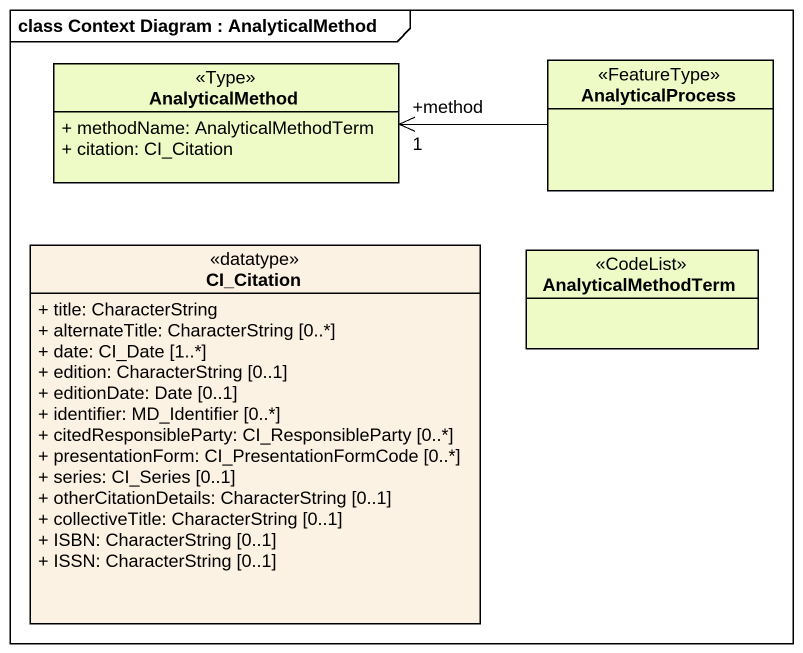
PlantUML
@startuml
mainframe class Context Diagram : AnalyticalMethod
hide circle
hide empty members
skinparam classAttributeIconSize 0
class AnalyticalProcess <<FeatureType>> #EFFBC7
class AnalyticalMethod <<Type>> #EFFBC6 {
  + methodName: AnalyticalMethodTerm
  + citation: CI_Citation
}
class CI_Citation <<datatype>> {
  + title: CharacterString
  + alternateTitle: CharacterString [0..*]
  + date: CI_Date [1..*]
  + edition: CharacterString [0..1]
  + editionDate: Date [0..1]
  + identifier: MD_Identifier [0..*]
  + citedResponsibleParty: CI_ResponsibleParty [0..*]
  + presentationForm: CI_PresentationFormCode [0..*]
  + series: CI_Series [0..1]
  + otherCitationDetails: CharacterString [0..1]
  + collectiveTitle: CharacterString [0..1]
  + ISBN: CharacterString [0..1]
  + ISSN: CharacterString [0..1]
}
class AnalyticalMethodTerm <<CodeList>> #EFFBC7
AnalyticalProcess -left-> "+method\n1" AnalyticalMethod
@enduml
